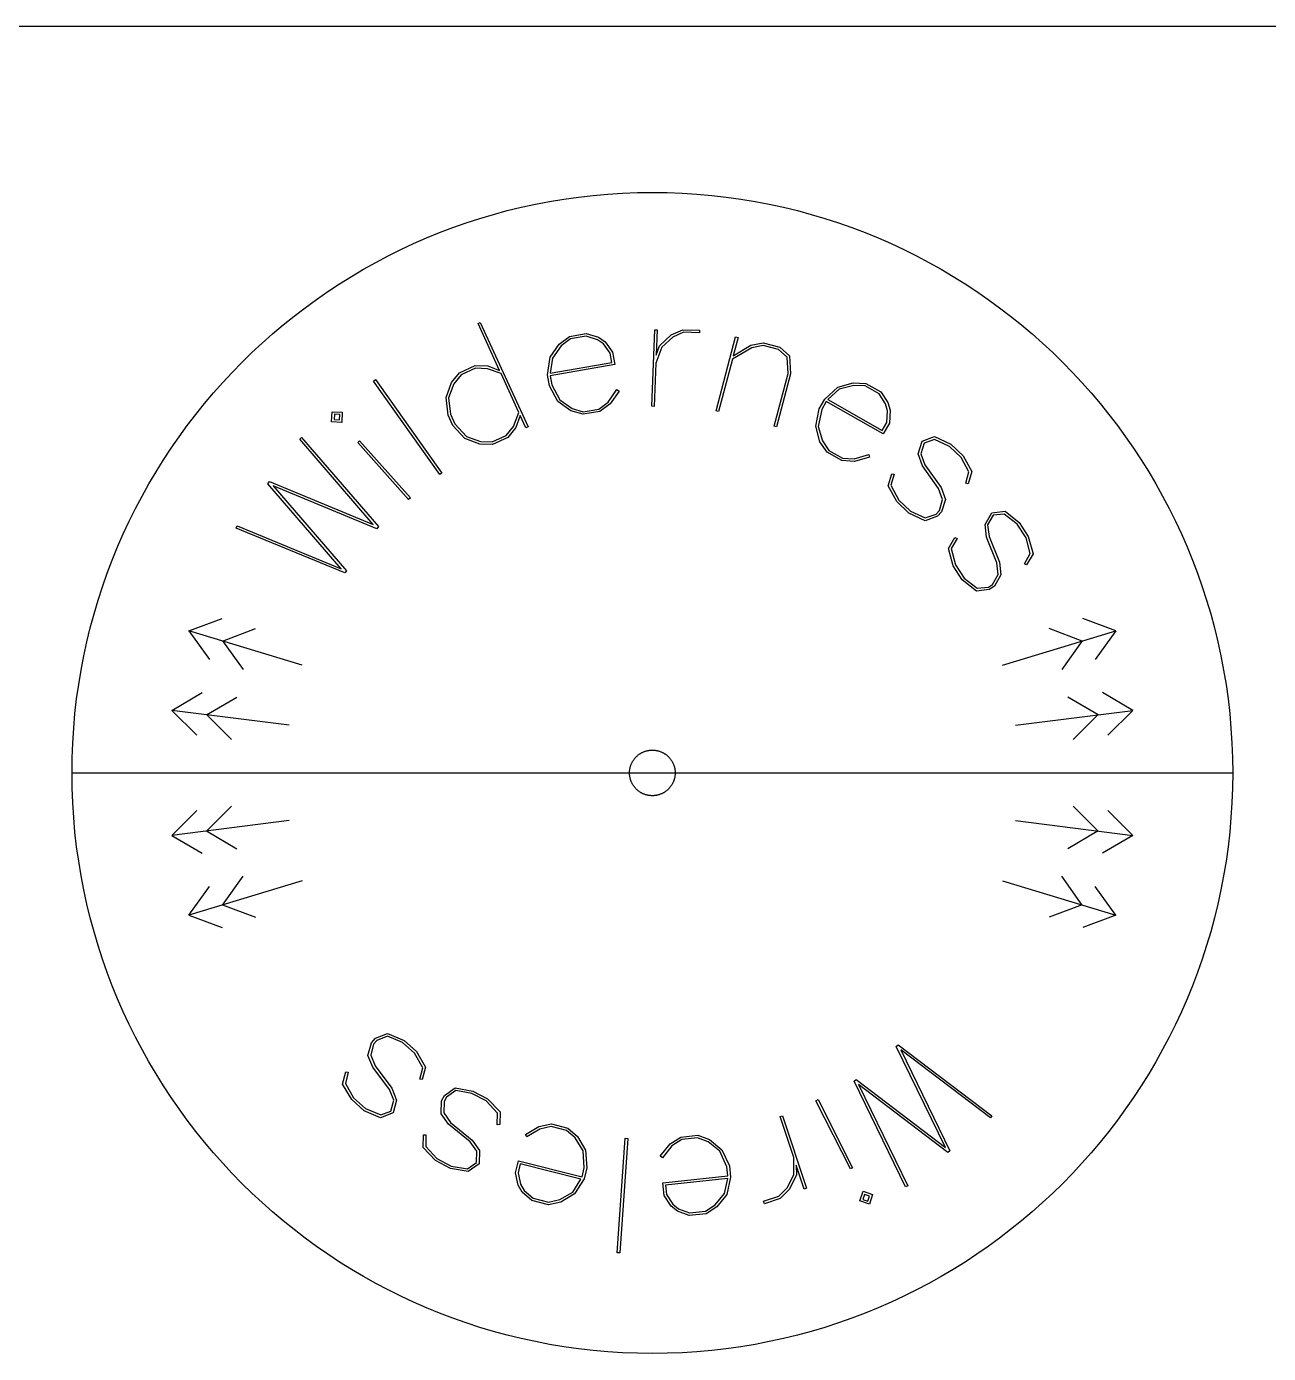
# Model space of a CAD drawing. Extents: x -395 to 418, y -217 to 240.
# Drawn here: x -296.2 to -206.4, y 144 to 240 of the extents above; entities that cross this region are included whole.
import ezdxf

# ---------------------------------------------------------------- set-up
doc = ezdxf.new("R2010")
doc.units = 0
doc.layers.add('DEFAULT', color=7, linetype='CONTINUOUS')

# ---------------------------------------------------------------- blocks, each defined once
blk = doc.blocks.new('BLOCK_12')
at = {"layer": 'DEFAULT', "color": 7}
blk.add_line((417.789, 239.965), (-395.211, 239.965), dxfattribs=at)

msp = doc.modelspace()

# ---------------------------------------------------------------- linework, layer by layer
at = {"layer": 'DEFAULT', "color": 5}
for p, q in [((-257.344, 227.487), (-256.297, 227.633)), ((-256.297, 227.633), (-255.242, 227.754)), ((-255.242, 227.754), (-254.179, 227.848)), ((-254.179, 227.848), (-253.109, 227.916)), ((-253.109, 227.916), (-252.031, 227.957)), ((-252.031, 227.957), (-250.947, 227.971)), ((-250.947, 227.971), (-249.863, 227.957)), ((-249.863, 227.957), (-248.786, 227.916)), ((-248.786, 227.916), (-247.716, 227.848)), ((-247.716, 227.848), (-246.653, 227.754)), ((-246.653, 227.754), (-245.598, 227.633)), ((-245.598, 227.633), (-244.551, 227.487)), ((-262.445, 226.377), (-261.444, 226.648)), ((-261.444, 226.648), (-260.433, 226.895)), ((-260.433, 226.895), (-259.412, 227.117)), ((-259.412, 227.117), (-258.382, 227.315)), ((-258.382, 227.315), (-257.344, 227.487)), ((-244.551, 227.487), (-243.513, 227.315)), ((-243.513, 227.315), (-242.483, 227.117)), ((-242.483, 227.117), (-241.462, 226.895)), ((-241.462, 226.895), (-240.451, 226.648)), ((-240.451, 226.648), (-239.449, 226.377)), ((-265.388, 225.422), (-264.418, 225.764)), ((-264.418, 225.764), (-263.437, 226.082)), ((-263.437, 226.082), (-262.445, 226.377)), ((-239.449, 226.377), (-238.458, 226.082)), ((-238.458, 226.082), (-237.477, 225.764)), ((-237.477, 225.764), (-236.506, 225.422)), ((-268.232, 224.261), (-267.296, 224.67)), ((-267.296, 224.67), (-266.348, 225.057)), ((-266.348, 225.057), (-265.388, 225.422)), ((-236.506, 225.422), (-235.547, 225.057)), ((-235.547, 225.057), (-234.599, 224.67)), ((-234.599, 224.67), (-233.663, 224.261)), ((-270.068, 223.376), (-269.156, 223.829)), ((-269.156, 223.829), (-268.232, 224.261)), ((-233.663, 224.261), (-232.739, 223.829)), ((-232.739, 223.829), (-231.827, 223.376)), ((-271.853, 222.406), (-270.967, 222.902)), ((-270.967, 222.902), (-270.068, 223.376)), ((-231.827, 223.376), (-230.928, 222.902)), ((-230.928, 222.902), (-230.042, 222.406)), ((-273.585, 221.354), (-272.726, 221.89)), ((-272.726, 221.89), (-271.853, 222.406)), ((-230.042, 222.406), (-229.169, 221.89)), ((-229.169, 221.89), (-228.31, 221.354)), ((-275.261, 220.222), (-274.43, 220.798)), ((-274.43, 220.798), (-273.585, 221.354)), ((-228.31, 221.354), (-227.465, 220.798)), ((-227.465, 220.798), (-226.634, 220.222)), ((-276.077, 219.627), (-275.261, 220.222)), ((-226.634, 220.222), (-225.818, 219.627)), ((-277.663, 218.38), (-276.878, 219.013)), ((-276.878, 219.013), (-276.077, 219.627)), ((-225.818, 219.627), (-225.017, 219.013)), ((-225.017, 219.013), (-224.231, 218.38)), ((-278.433, 217.729), (-277.663, 218.38)), ((-224.231, 218.38), (-223.462, 217.729)), ((-279.925, 216.373), (-279.187, 217.06)), ((-279.187, 217.06), (-278.433, 217.729)), ((-223.462, 217.729), (-222.708, 217.06)), ((-222.708, 217.06), (-221.97, 216.373)), ((-280.646, 215.669), (-279.925, 216.373)), ((-221.97, 216.373), (-221.249, 215.669)), ((-281.35, 214.948), (-280.646, 215.669)), ((-221.249, 215.669), (-220.545, 214.948)), ((-282.706, 213.457), (-282.037, 214.211)), ((-282.037, 214.211), (-281.35, 214.948)), ((-220.545, 214.948), (-219.858, 214.211)), ((-219.858, 214.211), (-219.189, 213.457)), ((-283.357, 212.687), (-282.706, 213.457)), ((-219.189, 213.457), (-218.538, 212.687)), ((-283.989, 211.901), (-283.357, 212.687)), ((-218.538, 212.687), (-217.905, 211.901)), ((-284.603, 211.1), (-283.989, 211.901)), ((-217.905, 211.901), (-217.291, 211.1)), ((-285.774, 209.453), (-285.199, 210.284)), ((-285.199, 210.284), (-284.603, 211.1)), ((-217.291, 211.1), (-216.696, 210.284)), ((-216.696, 210.284), (-216.12, 209.453)), ((-286.331, 208.608), (-285.774, 209.453)), ((-216.12, 209.453), (-215.564, 208.608)), ((-286.867, 207.749), (-286.331, 208.608)), ((-215.564, 208.608), (-215.028, 207.749)), ((-287.383, 206.876), (-286.867, 207.749)), ((-215.028, 207.749), (-214.512, 206.876)), ((-287.878, 205.99), (-287.383, 206.876)), ((-214.512, 206.876), (-214.017, 205.99)), ((-288.353, 205.091), (-287.878, 205.99)), ((-214.017, 205.99), (-213.542, 205.091)), ((-288.806, 204.179), (-288.353, 205.091)), ((-213.542, 205.091), (-213.089, 204.179)), ((-289.237, 203.255), (-288.806, 204.179)), ((-213.089, 204.179), (-212.658, 203.255)), ((-289.647, 202.319), (-289.237, 203.255)), ((-212.658, 203.255), (-212.248, 202.319)), ((-290.034, 201.371), (-289.647, 202.319)), ((-212.248, 202.319), (-211.861, 201.371)), ((-290.399, 200.412), (-290.034, 201.371)), ((-211.861, 201.371), (-211.496, 200.412)), ((-290.741, 199.441), (-290.399, 200.412)), ((-211.496, 200.412), (-211.154, 199.441)), ((-291.059, 198.46), (-290.741, 199.441)), ((-211.154, 199.441), (-210.836, 198.46)), ((-291.354, 197.469), (-291.059, 198.46)), ((-210.836, 198.46), (-210.541, 197.469)), ((-291.625, 196.467), (-291.354, 197.469)), ((-210.541, 197.469), (-210.27, 196.467)), ((-291.872, 195.456), (-291.625, 196.467)), ((-210.27, 196.467), (-210.023, 195.456)), ((-292.094, 194.435), (-291.872, 195.456)), ((-210.023, 195.456), (-209.801, 194.435)), ((-292.291, 193.405), (-292.094, 194.435)), ((-209.801, 194.435), (-209.603, 193.405)), ((-292.463, 192.367), (-292.291, 193.405)), ((-209.603, 193.405), (-209.431, 192.367)), ((-292.61, 191.32), (-292.463, 192.367)), ((-209.431, 192.367), (-209.285, 191.32)), ((-292.731, 190.265), (-292.61, 191.32)), ((-209.285, 191.32), (-209.164, 190.265)), ((-292.825, 189.202), (-292.731, 190.265)), ((-209.164, 190.265), (-209.07, 189.202)), ((-292.893, 188.132), (-292.825, 189.202)), ((-209.07, 189.202), (-209.002, 188.132)), ((-292.934, 187.055), (-292.893, 188.132)), ((-252.086, 187.165), (-252.057, 187.192)), ((-252.057, 187.192), (-252.027, 187.218)), ((-252.027, 187.218), (-251.997, 187.244)), ((-251.997, 187.244), (-251.966, 187.269)), ((-251.966, 187.269), (-251.935, 187.293)), ((-251.935, 187.293), (-251.903, 187.316)), ((-251.903, 187.316), (-251.87, 187.339)), ((-251.87, 187.339), (-251.837, 187.361)), ((-251.837, 187.361), (-251.803, 187.382)), ((-251.803, 187.382), (-251.769, 187.402)), ((-251.769, 187.402), (-251.734, 187.422)), ((-251.734, 187.422), (-251.699, 187.44)), ((-251.699, 187.44), (-251.663, 187.458)), ((-251.663, 187.458), (-251.626, 187.475)), ((-251.626, 187.475), (-251.59, 187.491)), ((-251.59, 187.491), (-251.552, 187.506)), ((-251.552, 187.506), (-251.515, 187.521)), ((-251.515, 187.521), (-251.477, 187.534)), ((-251.477, 187.534), (-251.438, 187.547)), ((-251.438, 187.547), (-251.399, 187.558)), ((-251.399, 187.558), (-251.36, 187.569)), ((-251.36, 187.569), (-251.32, 187.578)), ((-251.32, 187.578), (-251.28, 187.587)), ((-251.28, 187.587), (-251.239, 187.595)), ((-251.239, 187.595), (-251.199, 187.602)), ((-251.199, 187.602), (-251.158, 187.607)), ((-251.158, 187.607), (-251.116, 187.612)), ((-251.116, 187.612), (-251.074, 187.616)), ((-251.074, 187.616), (-251.032, 187.619)), ((-251.032, 187.619), (-250.99, 187.62)), ((-250.99, 187.62), (-250.947, 187.621)), ((-250.947, 187.621), (-250.905, 187.62)), ((-250.905, 187.62), (-250.862, 187.619)), ((-250.862, 187.619), (-250.82, 187.616)), ((-250.82, 187.616), (-250.779, 187.612)), ((-250.779, 187.612), (-250.737, 187.607)), ((-250.737, 187.607), (-250.696, 187.602)), ((-250.696, 187.602), (-250.655, 187.595)), ((-250.655, 187.595), (-250.615, 187.587)), ((-250.615, 187.587), (-250.575, 187.578)), ((-250.575, 187.578), (-250.535, 187.569)), ((-250.535, 187.569), (-250.496, 187.558)), ((-250.496, 187.558), (-250.457, 187.547)), ((-250.457, 187.547), (-250.418, 187.534)), ((-250.418, 187.534), (-250.38, 187.521)), ((-250.38, 187.521), (-250.342, 187.506)), ((-250.342, 187.506), (-250.305, 187.491)), ((-250.305, 187.491), (-250.268, 187.475)), ((-250.268, 187.475), (-250.232, 187.458)), ((-250.232, 187.458), (-250.196, 187.44)), ((-250.196, 187.44), (-250.161, 187.422)), ((-250.161, 187.422), (-250.126, 187.402)), ((-250.126, 187.402), (-250.092, 187.382)), ((-250.092, 187.382), (-250.058, 187.361)), ((-250.058, 187.361), (-250.025, 187.339)), ((-250.025, 187.339), (-249.992, 187.316)), ((-249.992, 187.316), (-249.96, 187.293)), ((-249.96, 187.293), (-249.929, 187.269)), ((-249.929, 187.269), (-249.898, 187.244)), ((-249.898, 187.244), (-249.868, 187.218)), ((-249.868, 187.218), (-249.838, 187.192)), ((-249.838, 187.192), (-249.809, 187.165)), ((-209.002, 188.132), (-208.961, 187.055)), ((-292.947, 185.971), (-292.934, 187.055)), ((-252.578, 186.222), (-252.572, 186.263)), ((-252.572, 186.263), (-252.564, 186.303)), ((-252.564, 186.303), (-252.555, 186.343)), ((-252.555, 186.343), (-252.545, 186.383)), ((-252.545, 186.383), (-252.535, 186.422)), ((-252.535, 186.422), (-252.523, 186.461)), ((-252.523, 186.461), (-252.511, 186.5)), ((-252.511, 186.5), (-252.497, 186.538)), ((-252.497, 186.538), (-252.483, 186.576)), ((-252.483, 186.576), (-252.468, 186.613)), ((-252.468, 186.613), (-252.452, 186.65)), ((-252.452, 186.65), (-252.435, 186.686)), ((-252.435, 186.686), (-252.417, 186.722)), ((-252.417, 186.722), (-252.398, 186.757)), ((-252.398, 186.757), (-252.379, 186.792)), ((-252.379, 186.792), (-252.359, 186.826)), ((-252.359, 186.826), (-252.337, 186.86)), ((-252.337, 186.86), (-252.316, 186.893)), ((-252.316, 186.893), (-252.293, 186.926)), ((-252.293, 186.926), (-252.27, 186.958)), ((-252.27, 186.958), (-252.245, 186.989)), ((-252.245, 186.989), (-252.221, 187.02)), ((-252.221, 187.02), (-252.195, 187.051)), ((-252.195, 187.051), (-252.169, 187.08)), ((-252.169, 187.08), (-252.142, 187.109)), ((-252.142, 187.109), (-252.114, 187.137)), ((-252.114, 187.137), (-252.086, 187.165)), ((-249.809, 187.165), (-249.781, 187.137)), ((-249.781, 187.137), (-249.753, 187.109)), ((-249.753, 187.109), (-249.726, 187.08)), ((-249.726, 187.08), (-249.7, 187.051)), ((-249.7, 187.051), (-249.674, 187.02)), ((-249.674, 187.02), (-249.649, 186.989)), ((-249.649, 186.989), (-249.625, 186.958)), ((-249.625, 186.958), (-249.602, 186.926)), ((-249.602, 186.926), (-249.579, 186.893)), ((-249.579, 186.893), (-249.557, 186.86)), ((-249.557, 186.86), (-249.536, 186.826)), ((-249.536, 186.826), (-249.516, 186.792)), ((-249.516, 186.792), (-249.497, 186.757)), ((-249.497, 186.757), (-249.478, 186.722)), ((-249.478, 186.722), (-249.46, 186.686)), ((-249.46, 186.686), (-249.443, 186.65)), ((-249.443, 186.65), (-249.427, 186.613)), ((-249.427, 186.613), (-249.412, 186.576)), ((-249.412, 186.576), (-249.398, 186.538)), ((-249.398, 186.538), (-249.384, 186.5)), ((-249.384, 186.5), (-249.372, 186.461)), ((-249.372, 186.461), (-249.36, 186.422)), ((-249.36, 186.422), (-249.349, 186.383)), ((-249.349, 186.383), (-249.34, 186.343)), ((-249.34, 186.343), (-249.331, 186.303)), ((-249.331, 186.303), (-249.323, 186.263)), ((-249.323, 186.263), (-249.316, 186.222)), ((-208.961, 187.055), (-208.947, 185.971)), ((-292.947, 185.971), (-208.947, 185.971)), ((-292.934, 184.887), (-292.947, 185.971)), ((-252.597, 186.013), (-252.595, 186.056)), ((-252.597, 185.971), (-252.597, 186.013)), ((-252.597, 185.928), (-252.597, 185.971)), ((-252.595, 185.886), (-252.597, 185.928)), ((-252.595, 186.056), (-252.593, 186.098)), ((-252.593, 185.844), (-252.595, 185.886)), ((-252.593, 186.098), (-252.589, 186.139)), ((-252.589, 185.802), (-252.593, 185.844)), ((-252.589, 186.139), (-252.584, 186.181)), ((-252.584, 185.761), (-252.589, 185.802)), ((-252.584, 186.181), (-252.578, 186.222)), ((-252.578, 185.719), (-252.584, 185.761)), ((-252.572, 185.679), (-252.578, 185.719)), ((-252.564, 185.638), (-252.572, 185.679)), ((-252.555, 185.598), (-252.564, 185.638)), ((-252.545, 185.558), (-252.555, 185.598)), ((-252.535, 185.519), (-252.545, 185.558)), ((-252.523, 185.48), (-252.535, 185.519)), ((-252.511, 185.441), (-252.523, 185.48)), ((-252.497, 185.403), (-252.511, 185.441)), ((-252.483, 185.366), (-252.497, 185.403)), ((-252.468, 185.328), (-252.483, 185.366)), ((-252.452, 185.292), (-252.468, 185.328)), ((-252.435, 185.255), (-252.452, 185.292)), ((-249.443, 185.292), (-249.46, 185.255)), ((-249.427, 185.328), (-249.443, 185.292)), ((-249.412, 185.366), (-249.427, 185.328)), ((-249.398, 185.403), (-249.412, 185.366)), ((-249.384, 185.441), (-249.398, 185.403)), ((-249.372, 185.48), (-249.384, 185.441)), ((-249.36, 185.519), (-249.372, 185.48)), ((-249.349, 185.558), (-249.36, 185.519)), ((-249.34, 185.598), (-249.349, 185.558)), ((-249.331, 185.638), (-249.34, 185.598)), ((-249.323, 185.679), (-249.331, 185.638)), ((-249.316, 185.719), (-249.323, 185.679)), ((-249.316, 186.222), (-249.311, 186.181)), ((-249.311, 185.761), (-249.316, 185.719)), ((-249.311, 186.181), (-249.306, 186.139)), ((-249.306, 185.802), (-249.311, 185.761)), ((-249.306, 186.139), (-249.302, 186.098)), ((-249.302, 185.844), (-249.306, 185.802)), ((-249.302, 186.098), (-249.3, 186.056)), ((-249.3, 185.886), (-249.302, 185.844)), ((-249.3, 186.056), (-249.298, 186.013)), ((-249.298, 185.928), (-249.3, 185.886)), ((-249.298, 186.013), (-249.297, 185.971)), ((-249.297, 185.971), (-249.298, 185.928)), ((-208.947, 185.971), (-208.961, 184.887)), ((-292.893, 183.809), (-292.934, 184.887)), ((-252.417, 185.22), (-252.435, 185.255)), ((-252.398, 185.184), (-252.417, 185.22)), ((-252.379, 185.149), (-252.398, 185.184)), ((-252.359, 185.115), (-252.379, 185.149)), ((-252.337, 185.081), (-252.359, 185.115)), ((-252.316, 185.048), (-252.337, 185.081)), ((-252.293, 185.016), (-252.316, 185.048)), ((-252.27, 184.983), (-252.293, 185.016)), ((-252.245, 184.952), (-252.27, 184.983)), ((-252.221, 184.921), (-252.245, 184.952)), ((-252.195, 184.891), (-252.221, 184.921)), ((-252.169, 184.861), (-252.195, 184.891)), ((-252.142, 184.832), (-252.169, 184.861)), ((-252.114, 184.804), (-252.142, 184.832)), ((-252.086, 184.776), (-252.114, 184.804)), ((-252.057, 184.749), (-252.086, 184.776)), ((-252.027, 184.723), (-252.057, 184.749)), ((-251.997, 184.697), (-252.027, 184.723)), ((-251.966, 184.673), (-251.997, 184.697)), ((-251.935, 184.648), (-251.966, 184.673)), ((-251.903, 184.625), (-251.935, 184.648)), ((-251.87, 184.602), (-251.903, 184.625)), ((-251.837, 184.581), (-251.87, 184.602)), ((-251.803, 184.56), (-251.837, 184.581)), ((-251.769, 184.539), (-251.803, 184.56)), ((-251.734, 184.52), (-251.769, 184.539)), ((-251.699, 184.501), (-251.734, 184.52)), ((-251.663, 184.483), (-251.699, 184.501)), ((-251.626, 184.466), (-251.663, 184.483)), ((-251.59, 184.45), (-251.626, 184.466)), ((-251.552, 184.435), (-251.59, 184.45)), ((-251.515, 184.421), (-251.552, 184.435)), ((-251.477, 184.407), (-251.515, 184.421)), ((-251.438, 184.395), (-251.477, 184.407)), ((-251.399, 184.383), (-251.438, 184.395)), ((-251.36, 184.373), (-251.399, 184.383)), ((-251.32, 184.363), (-251.36, 184.373)), ((-251.28, 184.354), (-251.32, 184.363)), ((-251.239, 184.346), (-251.28, 184.354)), ((-251.199, 184.34), (-251.239, 184.346)), ((-251.158, 184.334), (-251.199, 184.34)), ((-251.116, 184.329), (-251.158, 184.334)), ((-251.074, 184.326), (-251.116, 184.329)), ((-251.032, 184.323), (-251.074, 184.326)), ((-250.99, 184.321), (-251.032, 184.323)), ((-250.947, 184.321), (-250.99, 184.321)), ((-250.905, 184.321), (-250.947, 184.321)), ((-250.862, 184.323), (-250.905, 184.321)), ((-250.82, 184.326), (-250.862, 184.323)), ((-250.779, 184.329), (-250.82, 184.326)), ((-250.737, 184.334), (-250.779, 184.329)), ((-250.696, 184.34), (-250.737, 184.334)), ((-250.655, 184.346), (-250.696, 184.34)), ((-250.615, 184.354), (-250.655, 184.346)), ((-250.575, 184.363), (-250.615, 184.354)), ((-250.535, 184.373), (-250.575, 184.363)), ((-250.496, 184.383), (-250.535, 184.373)), ((-250.457, 184.395), (-250.496, 184.383)), ((-250.418, 184.407), (-250.457, 184.395)), ((-250.38, 184.421), (-250.418, 184.407)), ((-250.342, 184.435), (-250.38, 184.421)), ((-250.305, 184.45), (-250.342, 184.435)), ((-250.268, 184.466), (-250.305, 184.45)), ((-250.232, 184.483), (-250.268, 184.466)), ((-250.196, 184.501), (-250.232, 184.483)), ((-250.161, 184.52), (-250.196, 184.501)), ((-250.126, 184.539), (-250.161, 184.52)), ((-250.092, 184.56), (-250.126, 184.539)), ((-250.058, 184.581), (-250.092, 184.56)), ((-250.025, 184.602), (-250.058, 184.581)), ((-249.992, 184.625), (-250.025, 184.602)), ((-249.96, 184.648), (-249.992, 184.625)), ((-249.929, 184.673), (-249.96, 184.648)), ((-249.898, 184.697), (-249.929, 184.673)), ((-249.868, 184.723), (-249.898, 184.697)), ((-249.838, 184.749), (-249.868, 184.723)), ((-249.809, 184.776), (-249.838, 184.749)), ((-249.781, 184.804), (-249.809, 184.776)), ((-249.753, 184.832), (-249.781, 184.804)), ((-249.726, 184.861), (-249.753, 184.832)), ((-249.7, 184.891), (-249.726, 184.861)), ((-249.674, 184.921), (-249.7, 184.891)), ((-249.649, 184.952), (-249.674, 184.921)), ((-249.625, 184.983), (-249.649, 184.952)), ((-249.602, 185.016), (-249.625, 184.983)), ((-249.579, 185.048), (-249.602, 185.016)), ((-249.557, 185.081), (-249.579, 185.048)), ((-249.536, 185.115), (-249.557, 185.081)), ((-249.516, 185.149), (-249.536, 185.115)), ((-249.497, 185.184), (-249.516, 185.149)), ((-249.478, 185.22), (-249.497, 185.184)), ((-249.46, 185.255), (-249.478, 185.22)), ((-208.961, 184.887), (-209.002, 183.809)), ((-292.825, 182.739), (-292.893, 183.809)), ((-209.002, 183.809), (-209.07, 182.739)), ((-292.731, 181.676), (-292.825, 182.739)), ((-209.07, 182.739), (-209.164, 181.676)), ((-292.61, 180.621), (-292.731, 181.676)), ((-209.164, 181.676), (-209.285, 180.621)), ((-292.463, 179.575), (-292.61, 180.621)), ((-209.285, 180.621), (-209.431, 179.575)), ((-292.291, 178.536), (-292.463, 179.575)), ((-209.431, 179.575), (-209.603, 178.536)), ((-292.094, 177.506), (-292.291, 178.536)), ((-209.603, 178.536), (-209.801, 177.506)), ((-291.872, 176.486), (-292.094, 177.506)), ((-209.801, 177.506), (-210.023, 176.486)), ((-291.625, 175.474), (-291.872, 176.486)), ((-210.023, 176.486), (-210.27, 175.474)), ((-291.354, 174.473), (-291.625, 175.474)), ((-210.27, 175.474), (-210.541, 174.473)), ((-291.059, 173.481), (-291.354, 174.473)), ((-210.541, 174.473), (-210.836, 173.481)), ((-290.741, 172.5), (-291.059, 173.481)), ((-210.836, 173.481), (-211.154, 172.5)), ((-290.399, 171.53), (-290.741, 172.5)), ((-211.154, 172.5), (-211.496, 171.53)), ((-290.034, 170.57), (-290.399, 171.53)), ((-211.496, 171.53), (-211.861, 170.57)), ((-289.647, 169.622), (-290.034, 170.57)), ((-211.861, 170.57), (-212.248, 169.622)), ((-289.237, 168.686), (-289.647, 169.622)), ((-212.248, 169.622), (-212.658, 168.686)), ((-288.806, 167.762), (-289.237, 168.686)), ((-212.658, 168.686), (-213.089, 167.762)), ((-288.353, 166.85), (-288.806, 167.762)), ((-213.089, 167.762), (-213.542, 166.85)), ((-287.878, 165.951), (-288.353, 166.85)), ((-213.542, 166.85), (-214.017, 165.951)), ((-287.383, 165.065), (-287.878, 165.951)), ((-214.017, 165.951), (-214.512, 165.065)), ((-286.867, 164.192), (-287.383, 165.065)), ((-286.331, 163.333), (-286.867, 164.192)), ((-215.028, 164.192), (-215.564, 163.333)), ((-214.512, 165.065), (-215.028, 164.192)), ((-285.774, 162.488), (-286.331, 163.333)), ((-215.564, 163.333), (-216.12, 162.488)), ((-285.199, 161.657), (-285.774, 162.488)), ((-216.12, 162.488), (-216.696, 161.657)), ((-284.603, 160.841), (-285.199, 161.657)), ((-216.696, 161.657), (-217.291, 160.841)), ((-283.989, 160.04), (-284.603, 160.841)), ((-217.291, 160.841), (-217.905, 160.04)), ((-283.357, 159.255), (-283.989, 160.04)), ((-217.905, 160.04), (-218.538, 159.255)), ((-282.706, 158.485), (-283.357, 159.255)), ((-282.037, 157.731), (-282.706, 158.485)), ((-219.189, 158.485), (-219.858, 157.731)), ((-218.538, 159.255), (-219.189, 158.485)), ((-281.35, 156.993), (-282.037, 157.731)), ((-219.858, 157.731), (-220.545, 156.993)), ((-280.646, 156.272), (-281.35, 156.993)), ((-220.545, 156.993), (-221.249, 156.272)), ((-279.925, 155.568), (-280.646, 156.272)), ((-279.187, 154.882), (-279.925, 155.568)), ((-221.97, 155.568), (-222.708, 154.882)), ((-221.249, 156.272), (-221.97, 155.568)), ((-278.433, 154.213), (-279.187, 154.882)), ((-222.708, 154.882), (-223.462, 154.213)), ((-277.663, 153.561), (-278.433, 154.213)), ((-223.462, 154.213), (-224.231, 153.561)), ((-276.878, 152.929), (-277.663, 153.561)), ((-276.077, 152.315), (-276.878, 152.929)), ((-225.017, 152.929), (-225.818, 152.315)), ((-224.231, 153.561), (-225.017, 152.929)), ((-275.261, 151.719), (-276.077, 152.315)), ((-274.43, 151.144), (-275.261, 151.719)), ((-226.634, 151.719), (-227.465, 151.144)), ((-225.818, 152.315), (-226.634, 151.719)), ((-273.585, 150.587), (-274.43, 151.144)), ((-227.465, 151.144), (-228.31, 150.587)), ((-272.726, 150.051), (-273.585, 150.587)), ((-271.853, 149.535), (-272.726, 150.051)), ((-229.169, 150.051), (-230.042, 149.535)), ((-228.31, 150.587), (-229.169, 150.051)), ((-270.967, 149.04), (-271.853, 149.535)), ((-270.068, 148.565), (-270.967, 149.04)), ((-230.928, 149.04), (-231.827, 148.565)), ((-230.042, 149.535), (-230.928, 149.04)), ((-269.156, 148.112), (-270.068, 148.565)), ((-268.232, 147.681), (-269.156, 148.112)), ((-232.739, 148.112), (-233.663, 147.681)), ((-231.827, 148.565), (-232.739, 148.112)), ((-267.296, 147.271), (-268.232, 147.681)), ((-266.348, 146.884), (-267.296, 147.271)), ((-265.388, 146.519), (-266.348, 146.884)), ((-235.547, 146.884), (-236.506, 146.519)), ((-234.599, 147.271), (-235.547, 146.884)), ((-233.663, 147.681), (-234.599, 147.271)), ((-264.418, 146.177), (-265.388, 146.519)), ((-263.437, 145.859), (-264.418, 146.177)), ((-237.477, 146.177), (-238.458, 145.859)), ((-236.506, 146.519), (-237.477, 146.177)), ((-262.445, 145.564), (-263.437, 145.859)), ((-261.444, 145.293), (-262.445, 145.564)), ((-260.433, 145.046), (-261.444, 145.293)), ((-259.412, 144.824), (-260.433, 145.046)), ((-241.462, 145.046), (-242.483, 144.824)), ((-240.451, 145.293), (-241.462, 145.046)), ((-239.449, 145.564), (-240.451, 145.293)), ((-238.458, 145.859), (-239.449, 145.564)), ((-258.382, 144.627), (-259.412, 144.824)), ((-257.344, 144.455), (-258.382, 144.627)), ((-256.297, 144.308), (-257.344, 144.455)), ((-255.242, 144.188), (-256.297, 144.308)), ((-254.179, 144.093), (-255.242, 144.188)), ((-253.109, 144.025), (-254.179, 144.093)), ((-252.031, 143.984), (-253.109, 144.025)), ((-248.786, 144.025), (-249.863, 143.984)), ((-247.716, 144.093), (-248.786, 144.025)), ((-246.653, 144.188), (-247.716, 144.093)), ((-245.598, 144.308), (-246.653, 144.188)), ((-244.551, 144.455), (-245.598, 144.308)), ((-243.513, 144.627), (-244.551, 144.455)), ((-242.483, 144.824), (-243.513, 144.627)), ((-250.947, 143.971), (-252.031, 143.984)), ((-249.863, 143.984), (-250.947, 143.971))]:
    msp.add_line(p, q, dxfattribs=at)
at = {"layer": 'DEFAULT', "color": 1}
for p, q in [((-263.563, 218.48), (-263.397, 218.556)), ((-262.004, 215.083), (-263.563, 218.48)), ((-263.397, 218.556), (-259.935, 211.011)), ((-250.989, 212.493), (-250.779, 218.023)), ((-250.779, 218.023), (-250.598, 218.016)), ((-250.598, 218.016), (-250.667, 216.199)), ((-249.574, 217.663), (-248.738, 218.034)), ((-248.738, 218.034), (-247.526, 217.988)), ((-247.526, 217.988), (-247.533, 217.806)), ((-258.339, 216.042), (-257.683, 216.996)), ((-257.683, 216.996), (-256.938, 217.535)), ((-256.878, 217.361), (-257.539, 216.863)), ((-256.938, 217.535), (-255.728, 217.748)), ((-255.738, 217.561), (-256.878, 217.361)), ((-254.92, 217.307), (-255.738, 217.561)), ((-255.728, 217.748), (-254.849, 217.493)), ((-254.492, 217.007), (-254.92, 217.307)), ((-254.849, 217.493), (-254.364, 217.153)), ((-253.991, 216.331), (-254.492, 217.007)), ((-254.364, 217.153), (-253.82, 216.409)), ((-250.421, 216.868), (-249.574, 217.663)), ((-249.466, 217.5), (-250.261, 216.776)), ((-248.703, 217.851), (-249.466, 217.5)), ((-247.533, 217.806), (-248.703, 217.851)), ((-246.338, 212.172), (-244.919, 217.521)), ((-244.743, 217.474), (-245.094, 216.153)), ((-244.919, 217.521), (-244.743, 217.474)), ((-243.817, 216.904), (-242.92, 217.082)), ((-242.92, 217.082), (-241.726, 216.765)), ((-258.53, 214.771), (-258.339, 216.042)), ((-257.539, 216.863), (-258.171, 215.984)), ((-253.874, 215.666), (-253.991, 216.331)), ((-253.82, 216.409), (-253.664, 215.519)), ((-250.261, 216.776), (-250.689, 215.611)), ((-250.667, 216.199), (-250.421, 216.868)), ((-243.747, 216.721), (-245.158, 215.911)), ((-245.094, 216.153), (-243.817, 216.904)), ((-242.926, 216.895), (-243.747, 216.721)), ((-241.814, 216.6), (-242.926, 216.895)), ((-241.199, 216.052), (-241.814, 216.6)), ((-241.726, 216.765), (-241.017, 216.149)), ((-241.121, 214.876), (-241.199, 216.052)), ((-241.017, 216.149), (-240.942, 214.841)), ((-264.895, 214.921), (-263.778, 215.434)), ((-263.741, 215.251), (-264.778, 214.775)), ((-263.778, 215.434), (-262.864, 215.411)), ((-262.885, 215.213), (-263.741, 215.251)), ((-261.899, 214.855), (-262.885, 215.213)), ((-262.864, 215.411), (-262.004, 215.083)), ((-253.664, 215.519), (-258.333, 214.7)), ((-258.171, 215.984), (-258.332, 214.885)), ((-258.332, 214.885), (-253.874, 215.666)), ((-250.689, 215.611), (-250.807, 212.486)), ((-245.158, 215.911), (-246.162, 212.125)), ((-271.136, 214.322), (-270.988, 214.427)), ((-266.334, 207.55), (-271.136, 214.322)), ((-270.988, 214.427), (-266.186, 207.655)), ((-265.871, 213.121), (-265.479, 214.21)), ((-265.305, 214.112), (-265.695, 213.109)), ((-265.479, 214.21), (-264.895, 214.921)), ((-264.778, 214.775), (-265.305, 214.112)), ((-260.612, 212.051), (-261.899, 214.855)), ((-258.389, 213.968), (-258.53, 214.771)), ((-258.333, 214.7), (-258.218, 214.045)), ((-242.134, 211.057), (-241.121, 214.876)), ((-240.942, 214.841), (-241.959, 211.01)), ((-237.515, 213.872), (-236.402, 214.192)), ((-236.402, 214.192), (-235.485, 214.134)), ((-235.485, 214.134), (-234.415, 213.527)), ((-265.733, 211.844), (-265.871, 213.121)), ((-265.695, 213.109), (-265.564, 211.911)), ((-257.777, 212.839), (-258.389, 213.968)), ((-258.218, 214.045), (-257.631, 212.952)), ((-254.139, 212.799), (-253.508, 213.705)), ((-253.348, 213.593), (-254.003, 212.666)), ((-253.508, 213.705), (-253.348, 213.593)), ((-238.471, 213.014), (-237.515, 213.872)), ((-237.422, 213.72), (-238.246, 212.975)), ((-236.376, 213.997), (-237.422, 213.72)), ((-235.549, 213.961), (-236.376, 213.997)), ((-234.542, 213.39), (-235.549, 213.961)), ((-234.072, 212.674), (-234.542, 213.39)), ((-234.415, 213.527), (-233.899, 212.773)), ((-256.837, 212.17), (-257.777, 212.839)), ((-257.631, 212.952), (-256.738, 212.336)), ((-255.952, 211.911), (-256.837, 212.17)), ((-256.738, 212.336), (-255.942, 212.097)), ((-255.942, 212.097), (-254.817, 212.294)), ((-254.817, 212.294), (-254.139, 212.799)), ((-254.003, 212.666), (-254.741, 212.123)), ((-250.807, 212.486), (-250.989, 212.493)), ((-246.162, 212.125), (-246.338, 212.172)), ((-239.119, 211.043), (-238.873, 212.304)), ((-238.692, 212.255), (-238.935, 211.038)), ((-238.873, 212.304), (-238.471, 213.014)), ((-238.364, 212.833), (-238.692, 212.255)), ((-234.241, 210.494), (-238.364, 212.833)), ((-238.246, 212.975), (-234.309, 210.742)), ((-233.933, 212.17), (-234.072, 212.674)), ((-233.976, 211.33), (-233.933, 212.17)), ((-233.899, 212.773), (-233.742, 212.201)), ((-233.742, 212.201), (-233.795, 211.281)), ((-274.161, 211.369), (-274.118, 212.101)), ((-273.43, 211.326), (-274.161, 211.369)), ((-274.118, 212.101), (-273.386, 212.058)), ((-273.952, 211.915), (-273.975, 211.534)), ((-273.975, 211.534), (-273.595, 211.512)), ((-273.572, 211.892), (-273.952, 211.915)), ((-273.595, 211.512), (-273.572, 211.892)), ((-273.386, 212.058), (-273.43, 211.326)), ((-265.393, 211.102), (-265.733, 211.844)), ((-265.564, 211.911), (-265.247, 211.221)), ((-265.247, 211.221), (-264.402, 210.312)), ((-260.996, 211.036), (-260.612, 212.051)), ((-260.507, 211.822), (-260.82, 210.957)), ((-260.101, 210.935), (-260.507, 211.822)), ((-254.741, 212.123), (-255.952, 211.911)), ((-234.309, 210.742), (-233.976, 211.33)), ((-233.795, 211.281), (-234.241, 210.494)), ((-276.468, 210.114), (-276.329, 210.232)), ((-276.329, 210.232), (-270.771, 203.786)), ((-264.514, 210.165), (-265.393, 211.102)), ((-264.402, 210.312), (-263.381, 209.943)), ((-262.551, 209.914), (-261.522, 210.386)), ((-261.396, 210.244), (-262.513, 209.731)), ((-261.522, 210.386), (-260.996, 211.036)), ((-260.82, 210.957), (-261.396, 210.244)), ((-259.935, 211.011), (-260.101, 210.935)), ((-241.959, 211.01), (-242.134, 211.057)), ((-238.82, 209.929), (-239.119, 211.043)), ((-238.935, 211.038), (-238.637, 209.994)), ((-231.429, 209.967), (-230.519, 210.306)), ((-230.519, 210.306), (-229.341, 209.748)), ((-271.145, 203.941), (-276.468, 210.114)), ((-272.271, 209.879), (-272.134, 209.999)), ((-268.597, 205.74), (-272.271, 209.879)), ((-272.134, 209.999), (-268.461, 205.86)), ((-263.435, 209.757), (-264.514, 210.165)), ((-262.513, 209.731), (-263.435, 209.757)), ((-263.381, 209.943), (-262.551, 209.914)), ((-238.302, 209.166), (-238.82, 209.929)), ((-238.637, 209.994), (-238.175, 209.304)), ((-238.175, 209.304), (-237.182, 208.74)), ((-231.707, 209.047), (-231.429, 209.967)), ((-231.275, 209.83), (-231.515, 209.052)), ((-230.531, 210.095), (-231.275, 209.83)), ((-229.444, 209.595), (-230.531, 210.095)), ((-228.595, 208.795), (-229.444, 209.595)), ((-229.341, 209.748), (-228.462, 208.919)), ((-237.232, 208.56), (-238.302, 209.166)), ((-236.317, 208.51), (-237.232, 208.56)), ((-237.182, 208.74), (-236.337, 208.699)), ((-236.337, 208.699), (-235.274, 208.996)), ((-235.222, 208.808), (-236.317, 208.51)), ((-235.274, 208.996), (-235.222, 208.808)), ((-231.397, 208.179), (-231.707, 209.047)), ((-231.515, 209.052), (-231.223, 208.267)), ((-228.043, 207.743), (-228.595, 208.795)), ((-228.462, 208.919), (-227.832, 207.772)), ((-266.186, 207.655), (-266.334, 207.55)), ((-233.881, 206.741), (-233.614, 207.618)), ((-233.442, 207.579), (-233.68, 206.776)), ((-233.614, 207.618), (-233.442, 207.579)), ((-230.228, 206.539), (-231.397, 208.179)), ((-231.223, 208.267), (-230.053, 206.625)), ((-228.269, 206.933), (-228.043, 207.743)), ((-227.832, 207.772), (-228.099, 206.887)), ((-278.767, 206.892), (-278.657, 207.045)), ((-273.456, 200.74), (-278.767, 206.892)), ((-278.657, 207.045), (-271.145, 203.941)), ((-270.881, 203.635), (-278.395, 206.739)), ((-278.395, 206.739), (-273.082, 200.585)), ((-233.259, 205.593), (-233.881, 206.741)), ((-233.68, 206.776), (-233.113, 205.705)), ((-229.937, 205.748), (-230.228, 206.539)), ((-230.053, 206.625), (-229.738, 205.752)), ((-228.099, 206.887), (-228.269, 206.933)), ((-268.461, 205.86), (-268.597, 205.74)), ((-232.38, 204.765), (-233.259, 205.593)), ((-233.113, 205.705), (-232.271, 204.911)), ((-230.175, 204.951), (-229.937, 205.748)), ((-229.738, 205.752), (-230.012, 204.858)), ((-231.194, 204.207), (-232.38, 204.765)), ((-232.271, 204.911), (-231.191, 204.416)), ((-230.315, 204.537), (-231.194, 204.207)), ((-231.191, 204.416), (-230.413, 204.698)), ((-230.413, 204.698), (-230.175, 204.951)), ((-230.012, 204.858), (-230.315, 204.537)), ((-226.871, 203.949), (-226.388, 204.78)), ((-226.27, 204.611), (-226.683, 203.909)), ((-226.388, 204.78), (-225.424, 204.899)), ((-225.484, 204.696), (-226.27, 204.611)), ((-224.543, 203.958), (-225.484, 204.696)), ((-225.424, 204.899), (-224.407, 204.083)), ((-281.059, 203.68), (-280.994, 203.844)), ((-273.191, 200.434), (-281.059, 203.68)), ((-280.994, 203.844), (-273.456, 200.74)), ((-270.771, 203.786), (-270.881, 203.635)), ((-226.77, 203.032), (-226.871, 203.949)), ((-226.683, 203.909), (-226.581, 203.078)), ((-223.902, 202.983), (-224.543, 203.958)), ((-224.407, 204.083), (-223.744, 203.074)), ((-229.52, 202.209), (-229.058, 203.001)), ((-228.899, 202.923), (-229.317, 202.197)), ((-229.058, 203.001), (-228.899, 202.923)), ((-226.013, 201.167), (-226.77, 203.032)), ((-226.581, 203.078), (-225.823, 201.21)), ((-223.608, 201.832), (-223.902, 202.983)), ((-223.744, 203.074), (-223.397, 201.812)), ((-229.181, 200.949), (-229.52, 202.209)), ((-229.317, 202.197), (-229.012, 201.024)), ((-224.016, 201.097), (-223.608, 201.832)), ((-223.397, 201.812), (-223.861, 201.012)), ((-228.518, 199.94), (-229.181, 200.949)), ((-229.012, 201.024), (-228.377, 200.057)), ((-225.913, 200.331), (-226.013, 201.167)), ((-225.823, 201.21), (-225.719, 200.288)), ((-223.861, 201.012), (-224.016, 201.097)), ((-273.082, 200.585), (-273.191, 200.434)), ((-227.493, 199.122), (-228.518, 199.94)), ((-228.377, 200.057), (-227.442, 199.325)), ((-226.329, 199.609), (-225.913, 200.331)), ((-225.719, 200.288), (-226.192, 199.482)), ((-226.561, 199.24), (-227.493, 199.122)), ((-227.442, 199.325), (-226.62, 199.419)), ((-226.62, 199.419), (-226.329, 199.609)), ((-226.192, 199.482), (-226.561, 199.24)), ((-284.481, 196.251), (-282.091, 197.151)), ((-217.414, 196.251), (-219.804, 197.151)), ((-284.481, 196.251), (-282.991, 194.177)), ((-276.278, 193.768), (-284.481, 196.251)), ((-282.066, 195.511), (-279.676, 196.41)), ((-225.617, 193.768), (-217.414, 196.251)), ((-219.829, 195.511), (-222.219, 196.41)), ((-217.414, 196.251), (-218.904, 194.177)), ((-282.061, 195.528), (-280.571, 193.454)), ((-219.834, 195.528), (-221.324, 193.454)), ((-285.728, 190.492), (-283.523, 191.779)), ((-283.224, 190.166), (-281.018, 191.453)), ((-218.671, 190.166), (-220.877, 191.453)), ((-216.166, 190.492), (-218.372, 191.779)), ((-277.226, 189.417), (-285.728, 190.492)), ((-285.728, 190.492), (-283.913, 188.697)), ((-283.221, 190.184), (-281.406, 188.388)), ((-224.669, 189.417), (-216.166, 190.492)), ((-218.673, 190.184), (-220.489, 188.388)), ((-216.166, 190.492), (-217.982, 188.697)), ((-283.221, 181.758), (-281.406, 183.553)), ((-218.673, 181.758), (-220.489, 183.553)), ((-285.728, 181.449), (-283.913, 183.245)), ((-277.226, 182.525), (-285.728, 181.449)), ((-224.669, 182.525), (-216.166, 181.449)), ((-216.166, 181.449), (-217.982, 183.245)), ((-285.728, 181.449), (-283.523, 180.163)), ((-283.224, 181.775), (-281.018, 180.488)), ((-218.671, 181.775), (-220.877, 180.488)), ((-216.166, 181.449), (-218.372, 180.163)), ((-276.278, 178.174), (-284.481, 175.69)), ((-284.481, 175.69), (-282.991, 177.764)), ((-282.061, 176.414), (-280.571, 178.488)), ((-225.617, 178.174), (-217.414, 175.69)), ((-219.834, 176.414), (-221.324, 178.488)), ((-217.414, 175.69), (-218.904, 177.764)), ((-284.481, 175.69), (-282.091, 174.791)), ((-282.066, 176.431), (-279.676, 175.531)), ((-219.829, 176.431), (-222.219, 175.531)), ((-217.414, 175.69), (-219.804, 174.791)), ((-270.99, 166.77), (-270.121, 167.127)), ((-270.121, 167.127), (-268.918, 166.606)), ((-271.529, 165.538), (-271.283, 166.44)), ((-271.117, 166.353), (-271.331, 165.548)), ((-271.283, 166.44), (-270.99, 166.77)), ((-270.887, 166.613), (-271.117, 166.353)), ((-270.118, 166.918), (-270.887, 166.613)), ((-269.024, 166.456), (-270.118, 166.918)), ((-268.158, 165.688), (-269.024, 166.456)), ((-268.918, 166.606), (-268.015, 165.805)), ((-233.295, 166.176), (-233.151, 166.294)), ((-229.727, 158.87), (-233.295, 166.176)), ((-233.151, 166.294), (-226.371, 161.15)), ((-271.187, 164.675), (-271.529, 165.538)), ((-271.331, 165.548), (-271.016, 164.767)), ((-267.557, 164.636), (-268.158, 165.688)), ((-268.015, 165.805), (-267.358, 164.677)), ((-226.476, 161.008), (-232.973, 165.93)), ((-232.973, 165.93), (-229.406, 158.627)), ((-273.372, 163.461), (-273.133, 164.354)), ((-272.961, 164.313), (-273.163, 163.496)), ((-273.133, 164.354), (-272.961, 164.313)), ((-269.968, 163.071), (-271.187, 164.675)), ((-271.016, 164.767), (-269.797, 163.164)), ((-267.771, 163.825), (-267.557, 164.636)), ((-267.358, 164.677), (-267.597, 163.792)), ((-272.707, 162.333), (-273.372, 163.461)), ((-273.163, 163.496), (-272.578, 162.462)), ((-267.597, 163.792), (-267.771, 163.825)), ((-236.345, 163.67), (-236.201, 163.788)), ((-232.615, 156.02), (-236.345, 163.67)), ((-236.201, 163.788), (-229.727, 158.87)), ((-229.551, 158.508), (-236.023, 163.425)), ((-236.023, 163.425), (-232.451, 156.099)), ((-271.804, 161.532), (-272.707, 162.333)), ((-272.578, 162.462), (-271.705, 161.688)), ((-269.652, 162.294), (-269.968, 163.071)), ((-269.868, 161.51), (-269.652, 162.294)), ((-269.797, 163.164), (-269.461, 162.305)), ((-269.461, 162.305), (-269.709, 161.377)), ((-266.225, 161.315), (-266.195, 162.249)), ((-266.195, 162.249), (-265.987, 162.638)), ((-265.849, 162.509), (-266.013, 162.203)), ((-265.987, 162.638), (-265.224, 163.187)), ((-265.172, 162.984), (-265.849, 162.509)), ((-265.224, 163.187), (-263.933, 162.958)), ((-264.001, 162.788), (-265.172, 162.984)), ((-262.981, 162.242), (-264.001, 162.788)), ((-263.933, 162.958), (-262.869, 162.388)), ((-262.153, 161.357), (-262.981, 162.242)), ((-262.869, 162.388), (-261.968, 161.444)), ((-239.105, 162.258), (-238.943, 162.34)), ((-236.612, 157.317), (-239.105, 162.258)), ((-238.943, 162.34), (-236.45, 157.399)), ((-270.609, 161.01), (-271.804, 161.532)), ((-271.705, 161.688), (-270.604, 161.222)), ((-269.709, 161.377), (-270.609, 161.01)), ((-270.604, 161.222), (-269.868, 161.51)), ((-265.693, 160.554), (-266.225, 161.315)), ((-266.013, 162.203), (-266.035, 161.37)), ((-266.035, 161.37), (-265.547, 160.684)), ((-262.173, 160.52), (-262.153, 161.357)), ((-261.968, 161.444), (-261.996, 160.527)), ((-264.135, 159.276), (-265.693, 160.554)), ((-265.547, 160.684), (-263.99, 159.406)), ((-261.996, 160.527), (-262.173, 160.52)), ((-260.13, 159.801), (-259.154, 160.378)), ((-259.154, 160.378), (-258.257, 160.571)), ((-258.258, 160.383), (-259.084, 160.201)), ((-257.152, 160.102), (-258.258, 160.383)), ((-258.257, 160.571), (-257.066, 160.268)), ((-241.704, 161.112), (-241.532, 161.169)), ((-240.715, 158.146), (-241.704, 161.112)), ((-241.532, 161.169), (-239.78, 155.92)), ((-226.371, 161.15), (-226.476, 161.008)), ((-267.537, 158.867), (-267.511, 159.791)), ((-267.511, 159.791), (-267.335, 159.791)), ((-267.335, 159.791), (-267.342, 158.95)), ((-263.99, 159.406), (-263.464, 158.649)), ((-260.031, 159.633), (-260.13, 159.801)), ((-259.084, 160.201), (-260.031, 159.633)), ((-256.523, 159.558), (-257.152, 160.102)), ((-257.066, 160.268), (-256.365, 159.669)), ((-255.961, 158.63), (-256.523, 159.558)), ((-256.365, 159.669), (-255.782, 158.674)), ((-253.483, 151.261), (-252.906, 159.542)), ((-252.724, 159.529), (-253.302, 151.248)), ((-252.906, 159.542), (-252.724, 159.529)), ((-249.662, 159.132), (-248.889, 159.626)), ((-248.824, 159.449), (-249.535, 158.99)), ((-248.889, 159.626), (-247.667, 159.757)), ((-247.689, 159.572), (-248.824, 159.449)), ((-246.911, 159.281), (-247.689, 159.572)), ((-247.667, 159.757), (-246.801, 159.441)), ((-246.801, 159.441), (-245.907, 158.711)), ((-266.629, 157.924), (-267.537, 158.867)), ((-267.342, 158.95), (-266.533, 158.079)), ((-263.648, 158.594), (-264.135, 159.276)), ((-263.676, 157.781), (-263.648, 158.594)), ((-263.464, 158.649), (-263.491, 157.688)), ((-255.874, 157.392), (-255.961, 158.63)), ((-255.782, 158.674), (-255.686, 157.393)), ((-250.376, 158.251), (-249.662, 159.132)), ((-249.535, 158.99), (-250.224, 158.129)), ((-246.06, 158.608), (-246.911, 159.281)), ((-245.547, 157.478), (-246.06, 158.608)), ((-245.907, 158.711), (-245.371, 157.544)), ((-229.406, 158.627), (-229.551, 158.508)), ((-265.564, 157.354), (-266.629, 157.924)), ((-266.533, 158.079), (-265.505, 157.528)), ((-265.505, 157.528), (-264.325, 157.33)), ((-264.325, 157.33), (-263.676, 157.781)), ((-263.491, 157.688), (-264.281, 157.123)), ((-260.855, 157.039), (-260.632, 157.915)), ((-260.501, 157.694), (-260.667, 157.04)), ((-260.632, 157.915), (-256.037, 156.748)), ((-256.114, 156.58), (-260.501, 157.694)), ((-250.224, 158.129), (-250.376, 158.251)), ((-245.475, 156.817), (-245.547, 157.478)), ((-245.371, 157.544), (-245.283, 156.732)), ((-240.705, 156.904), (-240.715, 158.146)), ((-239.953, 155.862), (-240.528, 157.587)), ((-240.528, 157.587), (-240.523, 156.875)), ((-264.281, 157.123), (-265.564, 157.354)), ((-260.663, 156.137), (-260.855, 157.039)), ((-260.667, 157.04), (-260.486, 156.218)), ((-256.711, 155.644), (-256.114, 156.58)), ((-255.887, 156.602), (-256.582, 155.522)), ((-256.037, 156.748), (-255.874, 157.392)), ((-255.686, 157.393), (-255.887, 156.602)), ((-250.188, 156.309), (-245.475, 156.817)), ((-245.489, 156.633), (-249.988, 156.147)), ((-245.722, 155.547), (-245.489, 156.633)), ((-245.283, 156.732), (-245.558, 155.478)), ((-241.194, 155.946), (-240.705, 156.904)), ((-240.523, 156.875), (-241.035, 155.832)), ((-236.45, 157.399), (-236.612, 157.317)), ((-260.36, 155.628), (-260.663, 156.137)), ((-260.486, 156.218), (-260.219, 155.769)), ((-259.663, 155.036), (-260.36, 155.628)), ((-260.219, 155.769), (-259.577, 155.202)), ((-257.648, 155.101), (-256.711, 155.644)), ((-256.582, 155.522), (-257.571, 154.92)), ((-250.091, 155.41), (-250.188, 156.309)), ((-249.988, 156.147), (-249.916, 155.476)), ((-246.41, 154.711), (-245.722, 155.547)), ((-241.785, 155.349), (-241.194, 155.946)), ((-241.035, 155.832), (-241.687, 155.19)), ((-239.78, 155.92), (-239.953, 155.862)), ((-235.929, 155.007), (-235.699, 155.703)), ((-235.699, 155.703), (-235.003, 155.474)), ((-232.451, 156.099), (-232.615, 156.02)), ((-258.471, 154.733), (-259.663, 155.036)), ((-259.577, 155.202), (-258.455, 154.917)), ((-257.571, 154.92), (-258.471, 154.733)), ((-258.455, 154.917), (-257.648, 155.101)), ((-249.597, 154.632), (-250.091, 155.41)), ((-249.916, 155.476), (-249.46, 154.768)), ((-249.136, 154.26), (-249.597, 154.632)), ((-249.46, 154.768), (-249.053, 154.441)), ((-247.103, 154.257), (-246.41, 154.711)), ((-246.275, 154.568), (-247.054, 154.08)), ((-245.558, 155.478), (-246.275, 154.568)), ((-242.895, 154.979), (-241.785, 155.349)), ((-242.837, 154.807), (-242.895, 154.979)), ((-241.687, 155.19), (-242.837, 154.807)), ((-235.232, 154.778), (-235.929, 155.007)), ((-235.587, 155.481), (-235.707, 155.119)), ((-235.707, 155.119), (-235.345, 155)), ((-235.225, 155.362), (-235.587, 155.481)), ((-235.345, 155), (-235.225, 155.362)), ((-235.003, 155.474), (-235.232, 154.778)), ((-248.276, 153.948), (-249.136, 154.26)), ((-249.053, 154.441), (-248.254, 154.133)), ((-247.054, 154.08), (-248.276, 153.948)), ((-248.254, 154.133), (-247.103, 154.257)), ((-253.302, 151.248), (-253.483, 151.261))]:
    msp.add_line(p, q, dxfattribs=at)

# ---------------------------------------------------------------- block references
at = {"layer": 'DEFAULT'}
msp.add_blockref('BLOCK_12', (0, 0), dxfattribs=at)

doc.saveas('drawing.dxf')
